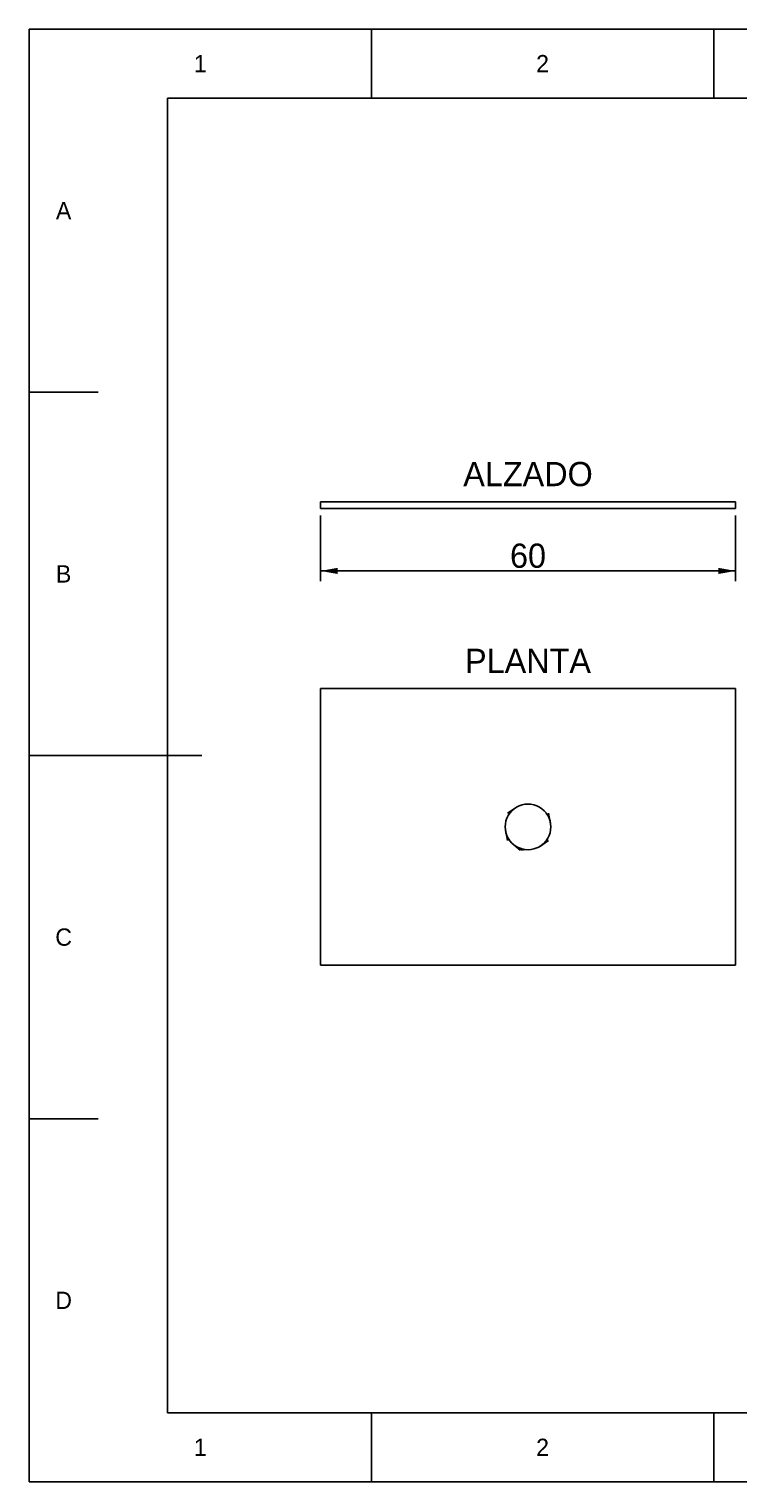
# Model space of a CAD drawing. Extents: x 0 to 297, y 0 to 210.
# Drawn here: x 0 to 102.6, y 0 to 210 of the extents above; entities that cross this region are included whole.
import ezdxf
from ezdxf.enums import TextEntityAlignment as Align

# ---------------------------------------------------------------- set-up
doc = ezdxf.new("R2010")
doc.units = 0
for name, color, linetype in [('COTAS', 7, 'CONTINUOUS'), ('FINA', 7, 'CONTINUOUS'), ('NORMA', 7, 'CONTINUOUS'), ('TEXTO', 7, 'CONTINUOUS'), ('VISIBLE', 7, 'CONTINUOUS')]:
    doc.layers.add(name, color=color, linetype=linetype)

msp = doc.modelspace()

# ---------------------------------------------------------------- linework, layer by layer
at = {"layer": 'COTAS'}
for p, q in [((42.1447, 139.6793), (42.1447, 130.1793)), ((102.1447, 139.6793), (102.1447, 130.1793)), ((42.1447, 131.6793), (102.1447, 131.6793))]:
    msp.add_line(p, q, dxfattribs=at)
for points in [[(42.1447, 131.6793), (44.6447, 132.1293), (44.6447, 131.2293)], [(102.1447, 131.6793), (99.6447, 132.1293), (99.6447, 131.2293)]]:
    msp.add_solid(points, dxfattribs=at)
at = {"layer": 'FINA'}
for p, q in [((297, 210), (0, 210)), ((0, 210), (0, 0)), ((49.5, 200), (49.5, 210)), ((99, 200), (99, 210)), ((0, 157.5), (10, 157.5)), ((0, 105), (10, 105)), ((0, 52.5), (10, 52.5)), ((49.5, 0), (49.5, 10)), ((99, 0), (99, 10)), ((0, 0), (297, 0))]:
    msp.add_line(p, q, dxfattribs=at)
at = {"layer": 'NORMA'}
for p, q in [((287, 200), (20, 200)), ((20, 200), (20, 10)), ((0, 105), (25, 105)), ((20, 10), (287, 10))]:
    msp.add_line(p, q, dxfattribs=at)
at = {"layer": 'VISIBLE'}
for p, q in [((42.1447, 140.6793), (42.1447, 141.6793)), ((42.1447, 141.6793), (42.1447, 141.6793)), ((42.1447, 141.6793), (42.1447, 140.6793)), ((42.1447, 141.6793), (42.1447, 141.6793)), ((42.1447, 141.6793), (42.1447, 141.6793)), ((42.1447, 141.6793), (42.1447, 141.6793)), ((42.1447, 141.6793), (42.1447, 141.6793)), ((42.1447, 141.6793), (42.1447, 141.6793)), ((42.1447, 141.6793), (42.1447, 141.6793)), ((42.1447, 141.6793), (42.1447, 141.6793)), ((42.1447, 141.6793), (48.1395, 141.6793)), ((102.1447, 141.6793), (42.1447, 141.6793)), ((48.1395, 141.6793), (54.3333, 141.6793)), ((54.3333, 141.6793), (58.9849, 141.6793)), ((58.9849, 141.6793), (62.7415, 141.6793)), ((62.7415, 141.6793), (65.9533, 141.6793)), ((65.9533, 141.6793), (68.8331, 141.6793)), ((68.8331, 141.6793), (71.5239, 141.6793)), ((68.8723, 141.6793), (68.8447, 141.6793)), ((68.8447, 141.6793), (68.8452, 141.6793)), ((68.8452, 141.6793), (68.8729, 141.6793)), ((68.8729, 141.6793), (68.8723, 141.6793)), ((69.1803, 141.6793), (68.8729, 141.6793)), ((68.9554, 141.6793), (68.8729, 141.6793)), ((68.8729, 141.6793), (68.8746, 141.6793)), ((68.8746, 141.6793), (68.9571, 141.6793)), ((68.9571, 141.6793), (68.9554, 141.6793)), ((69.3089, 141.6793), (68.9571, 141.6793)), ((69.093, 141.6793), (68.9571, 141.6793)), ((68.9571, 141.6793), (68.9599, 141.6793)), ((68.9599, 141.6793), (69.0959, 141.6793)), ((69.0959, 141.6793), (69.093, 141.6793)), ((69.3815, 141.6793), (69.0959, 141.6793)), ((69.2829, 141.6793), (69.0959, 141.6793)), ((69.0959, 141.6793), (69.0997, 141.6793)), ((69.0997, 141.6793), (69.2868, 141.6793)), ((69.2868, 141.6793), (69.2829, 141.6793)), ((69.4048, 141.6793), (69.2868, 141.6793)), ((69.5217, 141.6793), (69.2868, 141.6793)), ((69.2868, 141.6793), (69.2917, 141.6793)), ((69.2917, 141.6793), (69.5266, 141.6793)), ((69.5266, 141.6793), (69.5217, 141.6793)), ((69.8054, 141.6793), (69.5266, 141.6793)), ((69.5266, 141.6793), (69.5324, 141.6793)), ((69.5324, 141.6793), (69.8112, 141.6793)), ((69.8112, 141.6793), (69.8054, 141.6793)), ((70.999, 141.6793), (69.8112, 141.6793)), ((70.1291, 141.6793), (69.8112, 141.6793)), ((69.8112, 141.6793), (69.8178, 141.6793)), ((69.8178, 141.6793), (70.1357, 141.6793)), ((70.1357, 141.6793), (70.1291, 141.6793)), ((71.2446, 141.6793), (70.1357, 141.6793)), ((70.4873, 141.6793), (70.1357, 141.6793)), ((70.1357, 141.6793), (70.1431, 141.6793)), ((70.1431, 141.6793), (70.4947, 141.6793)), ((70.4947, 141.6793), (70.4873, 141.6793)), ((71.4796, 141.6793), (70.4947, 141.6793)), ((70.8739, 141.6793), (70.4947, 141.6793)), ((70.4947, 141.6793), (70.5025, 141.6793)), ((70.5025, 141.6793), (70.8818, 141.6793)), ((70.8818, 141.6793), (70.8739, 141.6793)), ((71.7064, 141.6793), (70.8818, 141.6793)), ((71.2822, 141.6793), (70.8818, 141.6793)), ((70.8818, 141.6793), (70.8901, 141.6793)), ((70.8901, 141.6793), (71.2906, 141.6793)), ((71.2906, 141.6793), (71.2822, 141.6793)), ((71.9274, 141.6793), (71.2905, 141.6793)), ((71.7053, 141.6793), (71.2906, 141.6793)), ((71.2906, 141.6793), (71.2992, 141.6793)), ((71.2992, 141.6793), (71.7139, 141.6793)), ((71.5239, 141.6793), (74.1338, 141.6793)), ((71.7139, 141.6793), (71.7053, 141.6793)), ((72.1447, 141.6793), (71.7139, 141.6793)), ((72.1359, 141.6793), (71.7139, 141.6793)), ((71.7139, 141.6793), (71.7227, 141.6793)), ((71.7227, 141.6793), (72.1447, 141.6793)), ((72.1447, 141.6793), (72.1359, 141.6793)), ((72.1447, 141.6793), (72.1534, 141.6793)), ((72.5666, 141.6793), (72.1447, 141.6793)), ((72.1534, 141.6793), (72.5754, 141.6793)), ((72.5754, 141.6793), (72.5666, 141.6793)), ((72.5754, 141.6793), (72.584, 141.6793)), ((72.9901, 141.6793), (72.5754, 141.6793)), ((72.584, 141.6793), (72.9988, 141.6793)), ((72.9988, 141.6793), (72.9901, 141.6793)), ((72.9988, 141.6793), (73.0071, 141.6793)), ((73.3992, 141.6793), (72.9988, 141.6793)), ((73.0071, 141.6793), (73.4075, 141.6793)), ((73.4075, 141.6793), (73.3992, 141.6793)), ((73.4075, 141.6793), (73.4154, 141.6793)), ((73.7868, 141.6793), (73.4075, 141.6793)), ((73.4154, 141.6793), (73.7947, 141.6793)), ((73.7947, 141.6793), (73.7868, 141.6793)), ((73.7947, 141.6793), (73.802, 141.6793)), ((74.1463, 141.6793), (73.7947, 141.6793)), ((73.802, 141.6793), (74.1536, 141.6793)), ((74.1338, 141.6793), (76.7555, 141.6793)), ((74.1536, 141.6793), (74.1463, 141.6793)), ((74.1536, 141.6793), (74.1602, 141.6793)), ((74.4715, 141.6793), (74.1536, 141.6793)), ((74.1602, 141.6793), (74.4781, 141.6793)), ((74.4781, 141.6793), (74.4715, 141.6793)), ((74.4781, 141.6793), (74.4839, 141.6793)), ((74.7569, 141.6793), (74.4781, 141.6793)), ((74.4839, 141.6793), (74.7627, 141.6793)), ((74.7627, 141.6793), (74.7569, 141.6793)), ((74.7627, 141.6793), (74.7676, 141.6793)), ((74.9977, 141.6793), (74.7627, 141.6793)), ((74.7676, 141.6793), (75.0025, 141.6793)), ((74.8845, 141.6793), (75.0025, 141.6793)), ((74.9078, 141.6793), (75.1935, 141.6793)), ((74.9804, 141.6793), (75.3322, 141.6793)), ((75.0025, 141.6793), (74.9977, 141.6793)), ((75.0025, 141.6793), (75.0064, 141.6793)), ((75.1896, 141.6793), (75.0025, 141.6793)), ((75.0064, 141.6793), (75.1935, 141.6793)), ((75.109, 141.6793), (75.4164, 141.6793)), ((75.1935, 141.6793), (75.1896, 141.6793)), ((75.1935, 141.6793), (75.1963, 141.6793)), ((75.3294, 141.6793), (75.1935, 141.6793)), ((75.1963, 141.6793), (75.3322, 141.6793)), ((75.3322, 141.6793), (75.3294, 141.6793)), ((75.3322, 141.6793), (75.3339, 141.6793)), ((75.4147, 141.6793), (75.3322, 141.6793)), ((75.3339, 141.6793), (75.4164, 141.6793)), ((75.4164, 141.6793), (75.4147, 141.6793)), ((75.4164, 141.6793), (75.417, 141.6793)), ((75.4441, 141.6793), (75.4164, 141.6793)), ((75.417, 141.6793), (75.4447, 141.6793)), ((75.4447, 141.6793), (75.4441, 141.6793)), ((76.7555, 141.6793), (79.4804, 141.6793)), ((79.4804, 141.6793), (82.4112, 141.6793)), ((82.4112, 141.6793), (85.6791, 141.6793)), ((85.6791, 141.6793), (89.4686, 141.6793)), ((89.4686, 141.6793), (94.0641, 141.6793)), ((94.0641, 141.6793), (99.9445, 141.6793)), ((99.9445, 141.6793), (102.1447, 141.6793)), ((102.1447, 141.6793), (102.1447, 141.6793)), ((102.1447, 141.6793), (102.1447, 140.6793)), ((102.1447, 141.6793), (102.1447, 141.6793)), ((102.1447, 141.6793), (102.1447, 141.6793)), ((102.1447, 141.6793), (102.1447, 141.6793)), ((102.1447, 141.6793), (102.1447, 141.6793)), ((102.1447, 141.6793), (102.1447, 141.6793)), ((102.1447, 140.6793), (102.1447, 141.6793)), ((42.1447, 140.6793), (42.1447, 140.6793)), ((42.1447, 140.6793), (42.1447, 140.6793)), ((42.1447, 140.6793), (42.1447, 140.6793)), ((42.1447, 140.6793), (42.1447, 140.6793)), ((42.1447, 140.6793), (42.1447, 140.6793)), ((42.1447, 140.6793), (42.1447, 140.6793)), ((42.1447, 140.6793), (42.1447, 140.6793)), ((42.1447, 140.6793), (42.1447, 140.6793)), ((48.1395, 140.6793), (42.1447, 140.6793)), ((42.1447, 140.6793), (102.1447, 140.6793)), ((54.3333, 140.6793), (48.1395, 140.6793)), ((58.9849, 140.6793), (54.3333, 140.6793)), ((62.7415, 140.6793), (58.9849, 140.6793)), ((65.9533, 140.6793), (62.7415, 140.6793)), ((68.8331, 140.6793), (65.9533, 140.6793)), ((71.5239, 140.6793), (68.8331, 140.6793)), ((68.8447, 140.6793), (68.8727, 140.6793)), ((68.8449, 140.6793), (68.8447, 140.6793)), ((68.8729, 140.6793), (68.8449, 140.6793)), ((68.8727, 140.6793), (68.8729, 140.6793)), ((68.8729, 140.6793), (68.9565, 140.6793)), ((68.8735, 140.6793), (68.8729, 140.6793)), ((68.9571, 140.6793), (68.8735, 140.6793)), ((68.9565, 140.6793), (68.9571, 140.6793)), ((68.9571, 140.6793), (69.0949, 140.6793)), ((68.958, 140.6793), (68.9571, 140.6793)), ((69.0959, 140.6793), (68.958, 140.6793)), ((69.0949, 140.6793), (69.0959, 140.6793)), ((69.0959, 140.6793), (69.2855, 140.6793)), ((69.0972, 140.6793), (69.0959, 140.6793)), ((69.2868, 140.6793), (69.0972, 140.6793)), ((70.4947, 140.6793), (69.1777, 140.6793)), ((69.2855, 140.6793), (69.2868, 140.6793)), ((69.2868, 140.6793), (69.525, 140.6793)), ((69.2884, 140.6793), (69.2868, 140.6793)), ((69.5266, 140.6793), (69.2884, 140.6793)), ((70.1357, 140.6793), (69.3073, 140.6793)), ((69.8112, 140.6793), (69.3807, 140.6793)), ((69.5266, 140.6793), (69.4048, 140.6793)), ((69.525, 140.6793), (69.5266, 140.6793)), ((69.5266, 140.6793), (69.8093, 140.6793)), ((69.5285, 140.6793), (69.5266, 140.6793)), ((69.8112, 140.6793), (69.5285, 140.6793)), ((69.8093, 140.6793), (69.8112, 140.6793)), ((69.8112, 140.6793), (70.999, 140.6793)), ((69.8112, 140.6793), (70.1335, 140.6793)), ((69.8134, 140.6793), (69.8112, 140.6793)), ((70.1357, 140.6793), (69.8134, 140.6793)), ((70.1335, 140.6793), (70.1357, 140.6793)), ((70.1357, 140.6793), (71.2446, 140.6793)), ((70.1357, 140.6793), (70.4922, 140.6793)), ((70.1382, 140.6793), (70.1357, 140.6793)), ((70.4947, 140.6793), (70.1382, 140.6793)), ((70.4922, 140.6793), (70.4947, 140.6793)), ((70.4947, 140.6793), (71.4796, 140.6793)), ((70.4947, 140.6793), (70.8792, 140.6793)), ((70.4973, 140.6793), (70.4947, 140.6793)), ((70.8818, 140.6793), (70.4973, 140.6793)), ((70.8792, 140.6793), (70.8818, 140.6793)), ((70.8818, 140.6793), (71.7064, 140.6793)), ((70.8818, 140.6793), (71.2878, 140.6793)), ((70.8846, 140.6793), (70.8818, 140.6793)), ((71.2906, 140.6793), (70.8846, 140.6793)), ((71.2878, 140.6793), (71.2906, 140.6793)), ((71.2905, 140.6793), (71.9274, 140.6793)), ((71.2906, 140.6793), (71.711, 140.6793)), ((71.2934, 140.6793), (71.2906, 140.6793)), ((71.7139, 140.6793), (71.2934, 140.6793)), ((74.1338, 140.6793), (71.5239, 140.6793)), ((71.711, 140.6793), (71.7139, 140.6793)), ((71.7139, 140.6793), (72.1447, 140.6793)), ((71.7139, 140.6793), (72.1417, 140.6793)), ((71.7169, 140.6793), (71.7139, 140.6793)), ((72.1447, 140.6793), (71.7169, 140.6793)), ((72.1417, 140.6793), (72.1447, 140.6793)), ((72.1476, 140.6793), (72.1447, 140.6793)), ((72.1447, 140.6793), (72.5725, 140.6793)), ((72.5754, 140.6793), (72.1476, 140.6793)), ((72.5725, 140.6793), (72.5754, 140.6793)), ((72.5783, 140.6793), (72.5754, 140.6793)), ((72.5754, 140.6793), (72.9959, 140.6793)), ((72.9988, 140.6793), (72.5783, 140.6793)), ((72.9959, 140.6793), (72.9988, 140.6793)), ((73.0015, 140.6793), (72.9988, 140.6793)), ((72.9988, 140.6793), (73.4047, 140.6793)), ((73.4075, 140.6793), (73.0015, 140.6793)), ((73.4047, 140.6793), (73.4075, 140.6793)), ((73.4101, 140.6793), (73.4075, 140.6793)), ((73.4075, 140.6793), (73.792, 140.6793)), ((73.7947, 140.6793), (73.4101, 140.6793)), ((73.792, 140.6793), (73.7947, 140.6793)), ((73.7947, 140.6793), (75.1116, 140.6793)), ((73.7971, 140.6793), (73.7947, 140.6793)), ((73.7947, 140.6793), (74.1511, 140.6793)), ((74.1536, 140.6793), (73.7971, 140.6793)), ((76.7555, 140.6793), (74.1338, 140.6793)), ((74.1511, 140.6793), (74.1536, 140.6793)), ((74.1536, 140.6793), (74.982, 140.6793)), ((74.1558, 140.6793), (74.1536, 140.6793)), ((74.1536, 140.6793), (74.4759, 140.6793)), ((74.4781, 140.6793), (74.1558, 140.6793)), ((74.4759, 140.6793), (74.4781, 140.6793)), ((74.4781, 140.6793), (74.9086, 140.6793)), ((74.48, 140.6793), (74.4781, 140.6793)), ((74.4781, 140.6793), (74.7608, 140.6793)), ((74.7627, 140.6793), (74.48, 140.6793)), ((74.7608, 140.6793), (74.7627, 140.6793)), ((74.7627, 140.6793), (74.8845, 140.6793)), ((74.7644, 140.6793), (74.7627, 140.6793)), ((74.7627, 140.6793), (75.0009, 140.6793)), ((75.0025, 140.6793), (74.7644, 140.6793)), ((75.0009, 140.6793), (75.0025, 140.6793)), ((75.0038, 140.6793), (75.0025, 140.6793)), ((75.0025, 140.6793), (75.1922, 140.6793)), ((75.1935, 140.6793), (75.0038, 140.6793)), ((75.1922, 140.6793), (75.1935, 140.6793)), ((75.1944, 140.6793), (75.1935, 140.6793)), ((75.1935, 140.6793), (75.3313, 140.6793)), ((75.3322, 140.6793), (75.1944, 140.6793)), ((75.3313, 140.6793), (75.3322, 140.6793)), ((75.3328, 140.6793), (75.3322, 140.6793)), ((75.3322, 140.6793), (75.4159, 140.6793)), ((75.4164, 140.6793), (75.3328, 140.6793)), ((75.4159, 140.6793), (75.4164, 140.6793)), ((75.4166, 140.6793), (75.4164, 140.6793)), ((75.4164, 140.6793), (75.4445, 140.6793)), ((75.4447, 140.6793), (75.4166, 140.6793)), ((75.4445, 140.6793), (75.4447, 140.6793)), ((79.4804, 140.6793), (76.7555, 140.6793)), ((82.4112, 140.6793), (79.4804, 140.6793)), ((85.6791, 140.6793), (82.4112, 140.6793)), ((89.4686, 140.6793), (85.6791, 140.6793)), ((94.0641, 140.6793), (89.4686, 140.6793)), ((99.9445, 140.6793), (94.0641, 140.6793)), ((102.1447, 140.6793), (99.9445, 140.6793)), ((102.1447, 140.6793), (102.1447, 140.6793)), ((102.1447, 140.6793), (102.1447, 140.6793)), ((102.1447, 140.6793), (102.1447, 140.6793)), ((102.1447, 140.6793), (102.1447, 140.6793)), ((102.1447, 140.6793), (102.1447, 140.6793)), ((102.1447, 140.6793), (102.1447, 140.6793)), ((42.1447, 114.6793), (42.1447, 113.1454)), ((42.1447, 114.6793), (42.1447, 114.6793)), ((42.1447, 113.1454), (42.1447, 114.6793)), ((48.1395, 114.6793), (42.1447, 114.6793)), ((42.1447, 114.6793), (48.1395, 114.6793)), ((54.3333, 114.6793), (48.1395, 114.6793)), ((48.1395, 114.6793), (54.3333, 114.6793)), ((58.9849, 114.6793), (54.3333, 114.6793)), ((54.3333, 114.6793), (58.9849, 114.6793)), ((62.7415, 114.6793), (58.9849, 114.6793)), ((58.9849, 114.6793), (62.7415, 114.6793)), ((65.9533, 114.6793), (62.7415, 114.6793)), ((62.7415, 114.6793), (65.9533, 114.6793)), ((68.8331, 114.6793), (65.9533, 114.6793)), ((65.9533, 114.6793), (68.8331, 114.6793)), ((71.5239, 114.6793), (68.8331, 114.6793)), ((68.8331, 114.6793), (71.5239, 114.6793)), ((74.1338, 114.6793), (71.5239, 114.6793)), ((71.5239, 114.6793), (74.1338, 114.6793)), ((76.7555, 114.6793), (74.1338, 114.6793)), ((74.1338, 114.6793), (76.7555, 114.6793)), ((79.4804, 114.6793), (76.7555, 114.6793)), ((76.7555, 114.6793), (79.4804, 114.6793)), ((82.4112, 114.6793), (79.4804, 114.6793)), ((79.4804, 114.6793), (82.4112, 114.6793)), ((85.6791, 114.6793), (82.4112, 114.6793)), ((82.4112, 114.6793), (85.6791, 114.6793)), ((89.4686, 114.6793), (85.6791, 114.6793)), ((85.6791, 114.6793), (89.4686, 114.6793)), ((94.0641, 114.6793), (89.4686, 114.6793)), ((89.4686, 114.6793), (94.0641, 114.6793)), ((99.9445, 114.6793), (94.0641, 114.6793)), ((94.0641, 114.6793), (99.9445, 114.6793)), ((102.1447, 114.6793), (99.9445, 114.6793)), ((99.9445, 114.6793), (102.1447, 114.6793)), ((102.1447, 114.6793), (102.1447, 110.7642)), ((102.1447, 114.6793), (102.1447, 114.6793)), ((102.1447, 110.7642), (102.1447, 114.6793)), ((42.1447, 113.1454), (42.1447, 108.3404)), ((42.1447, 108.3404), (42.1447, 113.1454)), ((102.1447, 110.7642), (102.1447, 105.8021)), ((102.1447, 105.8021), (102.1447, 110.7642)), ((42.1447, 108.3404), (42.1447, 104.0042)), ((42.1447, 104.0042), (42.1447, 108.3404)), ((102.1447, 105.8021), (102.1447, 101.3856)), ((102.1447, 101.3856), (102.1447, 105.8021)), ((42.1447, 104.0042), (42.1447, 99.9456)), ((42.1447, 99.9456), (42.1447, 104.0042)), ((102.1447, 101.3856), (102.1447, 97.2893)), ((102.1447, 97.2893), (102.1447, 101.3856)), ((42.1447, 99.9456), (42.1447, 96.0131)), ((42.1447, 96.0131), (42.1447, 99.9456)), ((70.4947, 97.5372), (69.1777, 96.6573)), ((69.2868, 96.3293), (69.525, 96.6858)), ((69.5217, 96.6809), (69.2868, 96.3293)), ((70.1357, 97.2974), (69.3073, 96.5709)), ((69.8112, 97.0128), (69.3807, 96.5219)), ((69.5266, 96.6883), (69.4048, 96.5059)), ((69.5266, 96.6883), (69.5217, 96.6809)), ((69.525, 96.6858), (69.5266, 96.6883)), ((69.5266, 96.6883), (69.8093, 97.0106)), ((69.8054, 97.0062), (69.5266, 96.6883)), ((69.8112, 97.0128), (69.8054, 97.0062)), ((69.8093, 97.0106), (69.8112, 97.0128)), ((69.8112, 97.0128), (70.1335, 97.2955)), ((70.1291, 97.2916), (69.8112, 97.0128)), ((70.1357, 97.2974), (70.1291, 97.2916)), ((70.1335, 97.2955), (70.1357, 97.2974)), ((70.1357, 97.2974), (70.4922, 97.5356)), ((70.4873, 97.5323), (70.1357, 97.2974)), ((70.4947, 97.5372), (70.4873, 97.5323)), ((70.4922, 97.5356), (70.4947, 97.5372)), ((70.4947, 97.5372), (70.8792, 97.7268)), ((70.8739, 97.7242), (70.4947, 97.5372)), ((70.8818, 97.7281), (70.8739, 97.7242)), ((70.8792, 97.7268), (70.8818, 97.7281)), ((70.8818, 97.7281), (71.2878, 97.866)), ((71.2822, 97.8641), (70.8818, 97.7281)), ((71.2906, 97.8669), (71.2822, 97.8641)), ((71.2878, 97.866), (71.2906, 97.8669)), ((71.2906, 97.8669), (71.711, 97.9505)), ((71.7053, 97.9494), (71.2906, 97.8669)), ((71.7139, 97.9511), (71.7053, 97.9494)), ((71.711, 97.9505), (71.7139, 97.9511)), ((71.7139, 97.9511), (72.1417, 97.9791)), ((72.1359, 97.9788), (71.7139, 97.9511)), ((72.1447, 97.9793), (72.1359, 97.9788)), ((72.1417, 97.9791), (72.1447, 97.9793)), ((72.5666, 97.9517), (72.1447, 97.9793)), ((72.1447, 97.9793), (72.5725, 97.9513)), ((72.5754, 97.9511), (72.5666, 97.9517)), ((72.5725, 97.9513), (72.5754, 97.9511)), ((72.9901, 97.8686), (72.5754, 97.9511)), ((72.5754, 97.9511), (72.9959, 97.8675)), ((72.9988, 97.8669), (72.9901, 97.8686)), ((72.9959, 97.8675), (72.9988, 97.8669)), ((73.3992, 97.731), (72.9988, 97.8669)), ((72.9988, 97.8669), (73.4047, 97.7291)), ((73.4075, 97.7281), (73.3992, 97.731)), ((73.4047, 97.7291), (73.4075, 97.7281)), ((73.7868, 97.5411), (73.4075, 97.7281)), ((73.4075, 97.7281), (73.792, 97.5385)), ((73.7947, 97.5372), (73.7868, 97.5411)), ((73.792, 97.5385), (73.7947, 97.5372)), ((74.1463, 97.3023), (73.7947, 97.5372)), ((73.7947, 97.5372), (74.1511, 97.299)), ((74.1536, 97.2974), (74.1463, 97.3023)), ((74.1511, 97.299), (74.1536, 97.2974)), ((74.4715, 97.0186), (74.1536, 97.2974)), ((74.1536, 97.2974), (74.4759, 97.0147)), ((74.4781, 97.0128), (74.4715, 97.0186)), ((74.4759, 97.0147), (74.4781, 97.0128)), ((74.7569, 96.6949), (74.4781, 97.0128)), ((74.4781, 97.0128), (74.7608, 96.6905)), ((74.7627, 96.6883), (74.7569, 96.6949)), ((74.7608, 96.6905), (74.7627, 96.6883)), ((74.9977, 96.3366), (74.7627, 96.6883)), ((74.7627, 96.6883), (75.0009, 96.3318)), ((75.109, 96.6556), (75.4164, 95.1101)), ((102.1447, 97.2893), (102.1447, 93.3456)), ((102.1447, 93.3456), (102.1447, 97.2893)), ((42.1447, 96.0131), (42.1447, 92.0694)), ((42.1447, 92.0694), (42.1447, 96.0131)), ((68.8447, 94.6793), (68.8727, 95.1071)), ((68.8723, 95.1013), (68.8447, 94.6793)), ((68.8449, 94.6764), (68.8447, 94.6793)), ((68.8447, 94.6793), (68.8452, 94.6706)), ((68.8729, 94.2486), (68.8449, 94.6764)), ((68.8452, 94.6706), (68.8729, 94.2486)), ((68.8729, 95.1101), (68.8723, 95.1013)), ((68.8727, 95.1071), (68.8729, 95.1101)), ((68.8729, 95.1101), (68.9565, 95.5306)), ((68.9554, 95.5248), (68.8729, 95.1101)), ((68.9571, 95.5334), (68.9554, 95.5248)), ((68.9565, 95.5306), (68.9571, 95.5334)), ((68.9571, 95.5334), (69.0949, 95.9394)), ((69.093, 95.9339), (68.9571, 95.5334)), ((69.0959, 95.9422), (69.093, 95.9339)), ((69.0949, 95.9394), (69.0959, 95.9422)), ((69.0959, 95.9422), (69.2855, 96.3267)), ((69.2829, 96.3214), (69.0959, 95.9422)), ((69.2868, 96.3293), (69.2829, 96.3214)), ((69.2855, 96.3267), (69.2868, 96.3293)), ((74.8845, 96.5059), (75.0025, 96.3293)), ((74.9078, 96.5214), (75.1935, 95.9422)), ((74.9804, 96.5698), (75.3322, 95.5334)), ((75.0025, 96.3293), (74.9977, 96.3366)), ((75.0009, 96.3318), (75.0025, 96.3293)), ((75.1896, 95.9501), (75.0025, 96.3293)), ((75.0025, 96.3293), (75.1922, 95.9448)), ((75.1935, 95.9422), (75.1896, 95.9501)), ((75.1922, 95.9448), (75.1935, 95.9422)), ((75.3294, 95.5418), (75.1935, 95.9422)), ((75.1935, 95.9422), (75.3313, 95.5362)), ((75.3322, 95.5334), (75.3294, 95.5418)), ((75.3313, 95.5362), (75.3322, 95.5334)), ((75.4147, 95.1187), (75.3322, 95.5334)), ((75.3322, 95.5334), (75.4159, 95.113)), ((75.4164, 95.1101), (75.4147, 95.1187)), ((75.4159, 95.113), (75.4164, 95.1101)), ((75.4441, 94.6881), (75.4164, 95.1101)), ((75.4164, 95.1101), (75.4445, 94.6823)), ((75.4447, 94.6793), (75.4166, 94.2515)), ((75.417, 94.2574), (75.4447, 94.6793)), ((75.4447, 94.6793), (75.4441, 94.6881)), ((75.4445, 94.6823), (75.4447, 94.6793)), ((69.1803, 92.7031), (68.8729, 94.2486)), ((68.8735, 94.2457), (68.8729, 94.2486)), ((68.8729, 94.2486), (68.8746, 94.24)), ((68.9571, 93.8252), (68.8735, 94.2457)), ((68.8746, 94.24), (68.9571, 93.8252)), ((69.3089, 92.7888), (68.9571, 93.8252)), ((68.958, 93.8225), (68.9571, 93.8252)), ((68.9571, 93.8252), (68.9599, 93.8169)), ((69.0959, 93.4165), (68.958, 93.8225)), ((68.9599, 93.8169), (69.0959, 93.4165)), ((69.3815, 92.8372), (69.0959, 93.4165)), ((69.0972, 93.4139), (69.0959, 93.4165)), ((69.0959, 93.4165), (69.0997, 93.4086)), ((69.2868, 93.0293), (69.0972, 93.4139)), ((69.0997, 93.4086), (69.2868, 93.0293)), ((69.4048, 92.8527), (69.2868, 93.0293)), ((69.2884, 93.0269), (69.2868, 93.0293)), ((69.2868, 93.0293), (69.2917, 93.022)), ((69.5266, 92.6704), (69.2884, 93.0269)), ((69.2917, 93.022), (69.5266, 92.6704)), ((69.5285, 92.6682), (69.5266, 92.6704)), ((69.5266, 92.6704), (69.5324, 92.6638)), ((69.8112, 92.3459), (69.5285, 92.6682)), ((69.5324, 92.6638), (69.8112, 92.3459)), ((73.7947, 91.8214), (75.1116, 92.7014)), ((74.1536, 92.0613), (74.982, 92.7878)), ((74.4781, 92.3459), (74.9086, 92.8367)), ((74.7627, 92.6704), (74.48, 92.3481)), ((74.4839, 92.3525), (74.7627, 92.6704)), ((74.7627, 92.6704), (74.8845, 92.8527)), ((74.7627, 92.6704), (74.7676, 92.6777)), ((74.7644, 92.6729), (74.7627, 92.6704)), ((75.0025, 93.0293), (74.7644, 92.6729)), ((74.7676, 92.6777), (75.0025, 93.0293)), ((75.0025, 93.0293), (75.0064, 93.0372)), ((75.0038, 93.032), (75.0025, 93.0293)), ((75.1935, 93.4165), (75.0038, 93.032)), ((75.0064, 93.0372), (75.1935, 93.4165)), ((75.1935, 93.4165), (75.1963, 93.4248)), ((75.1944, 93.4193), (75.1935, 93.4165)), ((75.3322, 93.8252), (75.1944, 93.4193)), ((75.1963, 93.4248), (75.3322, 93.8252)), ((75.3322, 93.8252), (75.3339, 93.8339)), ((75.3328, 93.8281), (75.3322, 93.8252)), ((75.4164, 94.2486), (75.3328, 93.8281)), ((75.3339, 93.8339), (75.4164, 94.2486)), ((75.4164, 94.2486), (75.417, 94.2574)), ((75.4166, 94.2515), (75.4164, 94.2486)), ((102.1447, 93.3456), (102.1447, 74.6793)), ((102.1447, 74.6793), (102.1447, 93.3456)), ((42.1447, 92.0694), (42.1447, 89.4131)), ((42.1447, 89.4131), (42.1447, 92.0694)), ((70.999, 91.3042), (69.8112, 92.3459)), ((69.8112, 92.3459), (70.999, 91.3042)), ((69.8134, 92.344), (69.8112, 92.3459)), ((69.8112, 92.3459), (69.8178, 92.3401)), ((70.1357, 92.0613), (69.8134, 92.344)), ((69.8178, 92.3401), (70.1357, 92.0613)), ((71.2446, 91.3203), (70.1357, 92.0613)), ((70.1357, 92.0613), (71.2446, 91.3203)), ((70.1382, 92.0596), (70.1357, 92.0613)), ((70.1357, 92.0613), (70.1431, 92.0564)), ((70.4947, 91.8215), (70.1382, 92.0596)), ((70.1431, 92.0564), (70.4947, 91.8215)), ((71.4796, 91.3357), (70.4947, 91.8215)), ((70.4947, 91.8215), (71.4796, 91.3357)), ((70.4973, 91.8202), (70.4947, 91.8215)), ((70.4947, 91.8215), (70.5025, 91.8176)), ((70.8818, 91.6305), (70.4973, 91.8202)), ((70.5025, 91.8176), (70.8818, 91.6305)), ((71.7064, 91.3506), (70.8818, 91.6305)), ((70.8818, 91.6305), (71.7064, 91.3506)), ((70.8846, 91.6296), (70.8818, 91.6305)), ((70.8818, 91.6305), (70.8901, 91.6277)), ((71.2906, 91.4918), (70.8846, 91.6296)), ((70.8901, 91.6277), (71.2906, 91.4918)), ((71.9274, 91.3651), (71.2905, 91.4918)), ((71.2905, 91.4918), (71.9274, 91.3651)), ((71.2934, 91.4912), (71.2906, 91.4918)), ((71.2906, 91.4918), (71.2992, 91.4901)), ((71.7139, 91.4076), (71.2934, 91.4912)), ((71.2992, 91.4901), (71.7139, 91.4076)), ((72.1447, 91.3793), (71.7139, 91.4076)), ((71.7139, 91.4076), (72.1447, 91.3793)), ((71.7169, 91.4074), (71.7139, 91.4076)), ((71.7139, 91.4076), (71.7227, 91.407)), ((72.1447, 91.3793), (71.7169, 91.4074)), ((71.7227, 91.407), (72.1447, 91.3793)), ((72.1447, 91.3793), (72.1534, 91.3799)), ((72.1476, 91.3795), (72.1447, 91.3793)), ((72.5754, 91.4076), (72.1476, 91.3795)), ((72.1534, 91.3799), (72.5754, 91.4076)), ((72.5754, 91.4076), (72.584, 91.4093)), ((72.5783, 91.4081), (72.5754, 91.4076)), ((72.9988, 91.4918), (72.5783, 91.4081)), ((72.584, 91.4093), (72.9988, 91.4918)), ((72.9988, 91.4918), (73.0071, 91.4946)), ((73.0015, 91.4927), (72.9988, 91.4918)), ((73.4075, 91.6305), (73.0015, 91.4927)), ((73.0071, 91.4946), (73.4075, 91.6305)), ((73.4075, 91.6305), (73.4154, 91.6344)), ((73.4101, 91.6318), (73.4075, 91.6305)), ((73.7947, 91.8215), (73.4101, 91.6318)), ((73.4154, 91.6344), (73.7947, 91.8215)), ((73.7947, 91.8215), (73.802, 91.8263)), ((73.7971, 91.8231), (73.7947, 91.8215)), ((74.1536, 92.0613), (73.7971, 91.8231)), ((73.802, 91.8263), (74.1536, 92.0613)), ((74.1536, 92.0613), (74.1602, 92.0671)), ((74.1558, 92.0632), (74.1536, 92.0613)), ((74.4781, 92.3459), (74.1558, 92.0632)), ((74.1602, 92.0671), (74.4781, 92.3459)), ((74.4781, 92.3459), (74.4839, 92.3525)), ((74.48, 92.3481), (74.4781, 92.3459)), ((42.1447, 89.4131), (42.1447, 74.6793)), ((42.1447, 74.6793), (42.1447, 89.4131)), ((42.1447, 74.6793), (42.1447, 74.6793)), ((102.1447, 74.6793), (42.1447, 74.6793)), ((42.1447, 74.6793), (102.1447, 74.6793)), ((102.1447, 74.6793), (102.1447, 74.6793))]:
    msp.add_line(p, q, dxfattribs=at)

# ---------------------------------------------------------------- texts
at = {"layer": 'COTAS'}
msp.add_text('60', height=3.5, dxfattribs=at).set_placement((72.1447, 133.8793), align=Align.MIDDLE_CENTER)
at = {"layer": 'TEXTO'}
for s, height, p in [('1', 2.5, (24.75, 205)), ('2', 2.5, (74.25, 205)), ('A', 2.5, (5, 183.75)), ('ALZADO', 3.5, (72.1447, 145.6793)), ('B', 2.5, (5, 131.25)), ('PLANTA', 3.5, (72.1447, 118.6793)), ('C', 2.5, (5, 78.75)), ('D', 2.5, (5, 26.25)), ('1', 2.5, (24.75, 5)), ('2', 2.5, (74.25, 5))]:
    msp.add_text(s, height=height, dxfattribs=at).set_placement(p, align=Align.MIDDLE_CENTER)

doc.saveas('drawing.dxf')
